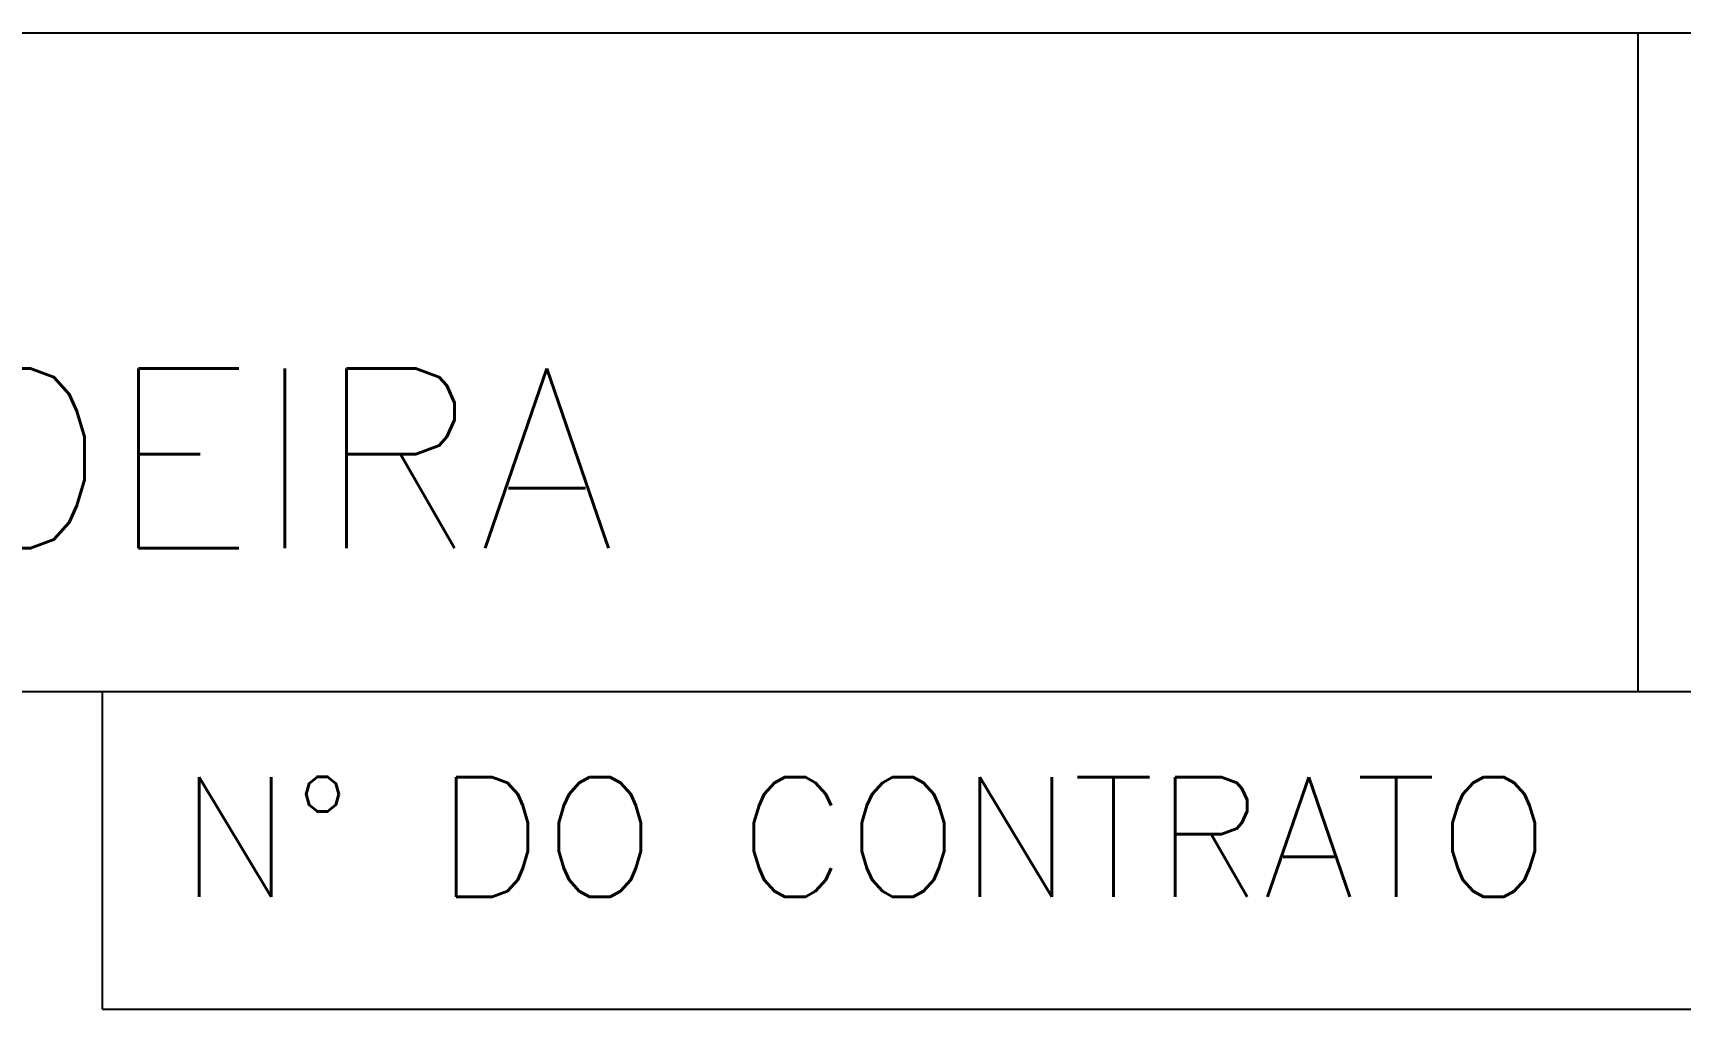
# Model space of a CAD drawing. Header units: metres. Extents: x 341 to 459, y 1341 to 1425.
# Drawn here: x 450.284 to 453.033, y 1345.509 to 1347.139 of the extents above; entities that cross this region are included whole.
import ezdxf
from ezdxf.enums import TextEntityAlignment as Align

# ---------------------------------------------------------------- set-up
doc = ezdxf.new("R2010")
doc.units = ezdxf.units.M
for name, color, linetype in [('FRL4', 4, 'Continuous'), ('FRL5', 5, 'Continuous'), ('FRR120', 5, 'Continuous'), ('FRR175', 1, 'Continuous'), ('FRR80', 3, 'Continuous')]:
    doc.layers.add(name, color=color, linetype=linetype)
doc.styles.add('R120', font='simplex.shx', dxfattribs={"height": 3})
doc.styles.add('R140', font='simplex.shx', dxfattribs={"height": 3.5})
doc.styles.add('R80', font='simplex.shx', dxfattribs={"height": 2})

# ---------------------------------------------------------------- blocks, each defined once
blk = doc.blocks.new('A0')
at = {"layer": 'FRL4', "linetype": 'Continuous'}
blk.add_line((1124.621, 61), (1124.621, 50), dxfattribs=at)
at = {"layer": 'FRL5'}
for p, q in [((1004, 61), (1179, 61)), ((1004, 50), (1179, 50)), ((1099, 44.697), (1179, 44.697))]:
    blk.add_line(p, q, dxfattribs=at)
at = {"layer": 'FRL5', "linetype": 'Continuous'}
blk.add_line((1099, 44.697), (1099, 50), dxfattribs=at)
at = {"layer": 'FRR120', "style": 'R120'}
for tag, p in [('FASE_DO_PROJETO', (1007, 46.294)), ('ÁREA_E/OU_SUBÁREA', (1007, 40.794)), ('TÍTULO_DO_DESENHO', (1007, 35.294)), ('SUBTÍTULO_1_DO_DESENHO', (1007, 29.794)), ('SUBTÍTULO_2_DO_DESENHO', (1007, 24.294))]:
    blk.add_attdef(tag, p, '', height=3, dxfattribs=at)
at = {"layer": 'FRR120', "style": 'R140', "width": 0.91}
for tag, p in [('NÚMERO_DA_CONTRATADA', (1035.723, 12.595)), ('NUMERO_VALE', (1100.889, 12.505))]:
    blk.add_attdef(tag, p, '', height=3.5, dxfattribs=at)
for tag, p in [('REVISÃO', (1171.5, 14.588)), ('ESCALA', (1019, 14.345))]:
    blk.add_attdef(tag, text='', height=3.5, dxfattribs=at).set_placement(p, align=Align.MIDDLE)
at = {"layer": 'FRR175', "style": 'R120'}
for tag, p in [('CLASSIFICAÇÃO', (1159.833, 67.733)), ('PROJETO', (1064.31, 53.894)), ('N_PROJ_SE', (1141.5, 53.894)), ('N_CONTRATO', (1144.871, 47.403))]:
    blk.add_attdef(tag, text='', height=3, dxfattribs=at).set_placement(p, align=Align.MIDDLE_CENTER)
at = {"layer": 'FRR80', "style": 'R80'}
blk.add_text('N%%D DO CONTRATO', height=2, dxfattribs=at).set_placement((1100.273, 46.571))
for p in [(840.606, 76.082), (840.606, 70.382), (840.606, 64.682), (840.606, 58.982), (840.606, 53.282), (840.606, 47.582), (840.606, 41.882), (840.606, 36.182)]:
    blk.add_attdef('DESCRIÇÃO_DA_REVISÃO', p, '', height=2, dxfattribs=at)
for tag, p in [('8A_REV', (824, 77.068)), ('EMIS.', (834, 77.068)), ('PROJ.', (933.092, 77.068)), ('DES.', (945.153, 77.068)), ('VER.', (957.041, 77.068)), ('APR.', (969.195, 77.068)), ('AUT.', (981.104, 77.068)), ('7A_REV', (824, 71.368)), ('EMIS.', (834, 71.368)), ('PROJ.', (933.092, 71.368)), ('DES.', (945.153, 71.368)), ('VER.', (957.041, 71.368)), ('APR.', (969.195, 71.368)), ('AUT.', (981.104, 71.368)), ('6A_REV', (824, 65.668)), ('EMIS.', (834, 65.668)), ('PROJ.', (933.092, 65.668)), ('DES.', (945.153, 65.668)), ('VER.', (957.041, 65.668)), ('APR.', (969.195, 65.668)), ('AUT.', (981.104, 65.668)), ('5A_REV', (824, 59.968)), ('EMIS.', (834, 59.968)), ('PROJ.', (933.092, 59.968)), ('DES.', (945.153, 59.968)), ('VER.', (957.041, 59.968)), ('APR.', (969.195, 59.968)), ('AUT.', (981.104, 59.968)), ('4A_REV', (824, 54.268)), ('EMIS.', (834, 54.268)), ('PROJ.', (933.092, 54.268)), ('DES.', (945.153, 54.268)), ('VER.', (957.041, 54.268)), ('APR.', (969.195, 54.268)), ('AUT.', (981.104, 54.268)), ('3A_REV', (824, 48.568)), ('EMIS.', (834, 48.568)), ('PROJ.', (933.092, 48.568)), ('DES.', (945.153, 48.568)), ('VER.', (957.041, 48.568)), ('APR.', (969.195, 48.568)), ('AUT.', (981.104, 48.568)), ('2A_REV', (824, 42.868)), ('EMIS.', (834, 42.868)), ('PROJ.', (933.092, 42.868)), ('DES.', (945.153, 42.868)), ('VER.', (957.041, 42.868)), ('APR.', (969.195, 42.868)), ('AUT.', (981.104, 42.868)), ('1a_REV', (824, 37.168)), ('EMIS.', (834, 37.168)), ('PROJ.', (933.092, 37.168)), ('DES.', (945.153, 37.168)), ('VER.', (957.041, 37.168)), ('APR.', (969.195, 37.168)), ('AUT.', (981.104, 37.168))]:
    blk.add_attdef(tag, text='', height=2, dxfattribs=at).set_placement(p, align=Align.MIDDLE)
at = {"layer": 'FRR80', "style": 'R80', "width": 0.85}
for p in [(995.528, 76.902), (995.528, 71.202), (995.528, 65.502), (995.528, 59.802), (995.528, 54.102), (995.528, 48.402), (995.528, 42.702), (995.528, 37.002)]:
    blk.add_attdef('DATA', text='', height=2, dxfattribs=at).set_placement(p, align=Align.MIDDLE)

msp = doc.modelspace()

# ---------------------------------------------------------------- block references
ref = msp.add_blockref('A0', (340.5003, 1341.039), dxfattribs=dict(xscale=0.09999999999999994, yscale=0.09999999999999994, zscale=0.09999999999999994))
ref.add_attrib('PROJETO', 'TERMINAL MARÍTIMO DE PONTA DA MADEIRA', dxfattribs={"layer": 'FRR175', "height": 0.3, "style": 'R120'}).set_placement((446.9313, 1346.4284), align=Align.MIDDLE_CENTER)

doc.saveas('drawing.dxf')
